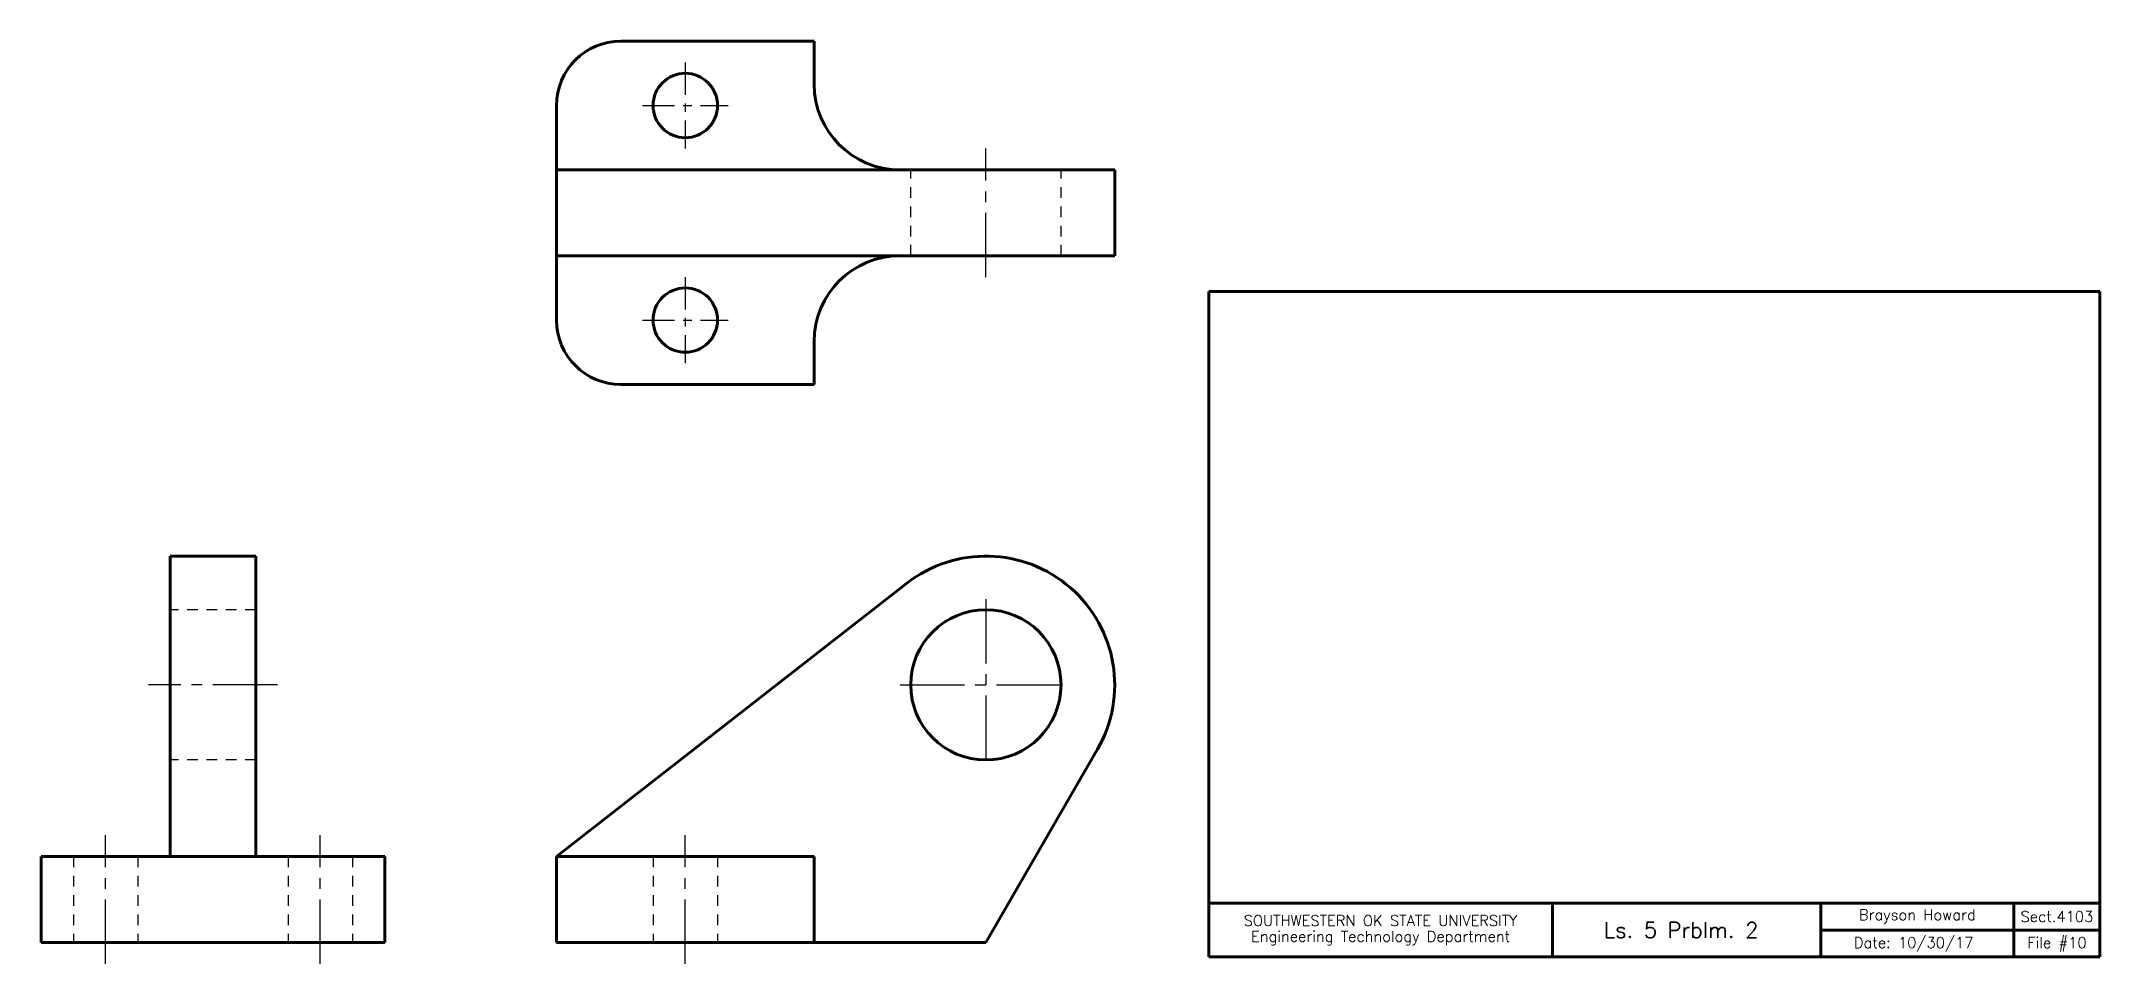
# Model space of a CAD drawing. Header units: inches. Extents: x -13.6 to 10.4, y -0.1 to 10.7.
import ezdxf
from ezdxf.enums import TextEntityAlignment as Align

# ---------------------------------------------------------------- set-up
doc = ezdxf.new("R2010")
doc.units = ezdxf.units.IN
doc.header["$MEASUREMENT"] = 0
doc.linetypes.add('CENTER2', pattern=[1.125, 0.75, -0.125, 0.125, -0.125])
doc.linetypes.add('HIDDEN2', pattern=[0.1875, 0.125, -0.0625])
doc.layers.add('Borders', color=1, linetype='Continuous', lineweight=60)
doc.layers.add('Object', color=7, linetype='Continuous', lineweight=60)
for name, color, linetype in [('Center', 5, 'CENTER2'), ('Hidden', 104, 'HIDDEN2'), ('Text', 5, 'Continuous')]:
    doc.layers.add(name, color=color, linetype=linetype)
doc.styles.add('Romans', font='romans.shx')

msp = doc.modelspace()

# ---------------------------------------------------------------- linework, layer by layer
at = {"layer": 'Borders'}
for p, q in [((10.375, 7.75), (0, 7.75)), ((0, 7.75), (0, 0)), ((10.375, 0), (10.375, 7.75)), ((0, 0.625), (10.375, 0.625)), ((4, 0.625), (4, 0)), ((7.125, 0), (7.125, 0.625)), ((9.375, 0), (9.375, 0.625)), ((7.125, 0.312), (10.375, 0.312)), ((0, 0), (10.375, 0))]:
    msp.add_line(p, q, dxfattribs=at)
at = {"layer": 'Center', "ltscale": 0.5}
for p, q in [((-6.096, 10.418), (-6.096, 9.418)), ((-6.596, 9.918), (-5.596, 9.918)), ((-6.096, 7.918), (-6.096, 6.918)), ((-6.596, 7.418), (-5.596, 7.418))]:
    msp.add_line(p, q, dxfattribs=at)
at = {"layer": 'Center'}
for p, q in [((-2.596, 7.918), (-2.596, 9.418)), ((-2.596, 4.168), (-2.596, 2.168)), ((-10.846, 3.168), (-12.346, 3.168)), ((-3.596, 3.168), (-1.596, 3.168)), ((-12.846, -0.082), (-12.846, 1.418)), ((-10.346, -0.082), (-10.346, 1.418)), ((-6.096, -0.082), (-6.096, 1.418))]:
    msp.add_line(p, q, dxfattribs=at)
at = {"layer": 'Hidden'}
for p, q in [((-3.471, 8.168), (-3.471, 9.168)), ((-1.721, 8.168), (-1.721, 9.168)), ((-11.096, 4.043), (-12.096, 4.043)), ((-11.096, 2.293), (-12.096, 2.293)), ((-13.221, 1.168), (-13.221, 0.168)), ((-12.471, 1.168), (-12.471, 0.168)), ((-10.721, 1.168), (-10.721, 0.168)), ((-9.971, 1.168), (-9.971, 0.168)), ((-6.471, 1.168), (-6.471, 0.168)), ((-5.721, 1.168), (-5.721, 0.168))]:
    msp.add_line(p, q, dxfattribs=at)
at = {"layer": 'Object'}
for p, q in [((-6.846, 10.668), (-4.596, 10.668)), ((-4.596, 10.668), (-4.596, 10.168)), ((-7.596, 7.418), (-7.596, 9.918)), ((-7.596, 9.168), (-2.596, 9.168)), ((-1.096, 9.168), (-2.596, 9.168)), ((-1.096, 8.168), (-1.096, 9.168)), ((-2.596, 8.168), (-7.596, 8.168)), ((-1.096, 8.168), (-2.596, 8.168)), ((-4.596, 7.168), (-4.596, 6.668)), ((-6.846, 6.668), (-4.596, 6.668)), ((-12.096, 4.668), (-12.096, 1.168)), ((-12.096, 4.668), (-11.096, 4.668)), ((-11.096, 4.668), (-11.096, 1.168)), ((-7.596, 1.168), (-3.519, 4.35)), ((-2.596, 0.168), (-1.297, 2.418)), ((-13.596, 0.168), (-13.596, 1.168)), ((-13.596, 1.168), (-9.596, 1.168)), ((-11.596, 1.168), (-11.096, 1.168)), ((-9.596, 1.168), (-9.596, 0.168)), ((-7.596, 0.168), (-7.596, 1.168)), ((-7.596, 1.168), (-4.596, 1.168)), ((-4.596, 1.168), (-4.596, 0.168)), ((-9.596, 0.168), (-13.596, 0.168)), ((-13.596, 0.168), (-12.846, 0.168)), ((-9.596, 0.168), (-10.346, 0.168)), ((-7.596, 0.168), (-4.596, 0.168)), ((-4.596, 0.168), (-2.596, 0.168))]:
    msp.add_line(p, q, dxfattribs=at)
for centre, radius in [((-6.096, 9.918), 0.375), ((-6.096, 7.418), 0.375), ((-2.596, 3.168), 0.875)]:
    msp.add_circle(centre, radius, dxfattribs=at)
for centre, radius, start, end in [((-6.846, 9.918), 0.75, 90, 180), ((-3.596, 10.168), 1, 180, 270), ((-3.596, 7.168), 1, 90, 180), ((-6.846, 7.418), 0.75, 180, 270), ((-2.596, 3.168), 1.5, 330, 127.9747)]:
    msp.add_arc(centre, radius, start, end, dxfattribs=at)

# ---------------------------------------------------------------- texts
at = {"layer": 'Text', "style": 'Romans'}
for s, height, p in [('SOUTHWESTERN OK STATE UNIVERSITY', 0.125, (2, 0.422)), ('Brayson Howard', 0.125, (8.25, 0.469)), ('Sect.4103', 0.125, (9.875, 0.469)), ('Engineering Technology Department', 0.125, (2, 0.22)), ('Ls. 5 Prblm. 2 ', 0.18, (5.562, 0.312)), ('Date: 10/30/17 ', 0.125, (8.25, 0.156)), ('File #10', 0.125, (9.875, 0.156))]:
    msp.add_text(s, height=height, dxfattribs=at).set_placement(p, align=Align.MIDDLE)

doc.saveas('drawing.dxf')
